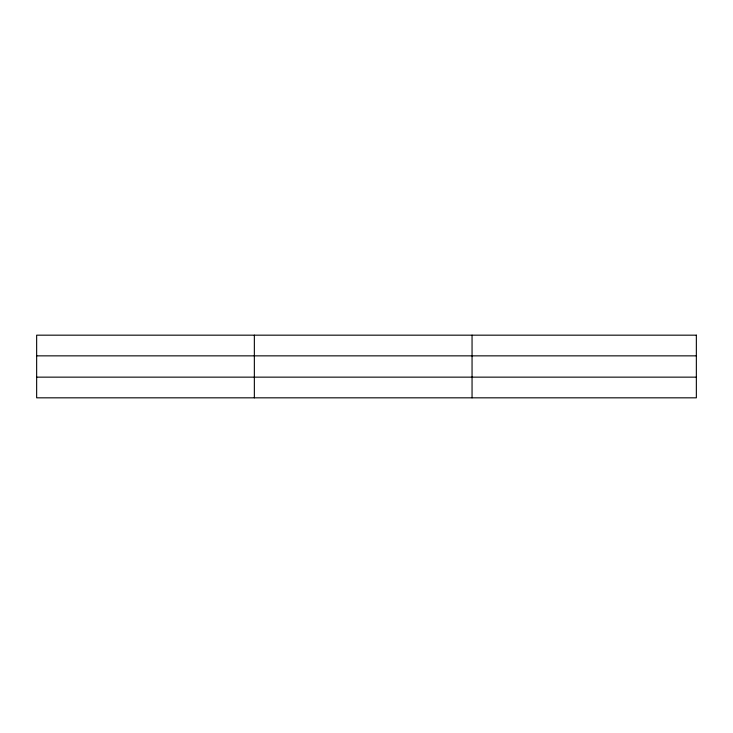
<?xml version="1.0" encoding="UTF-8"?>
<svg xmlns="http://www.w3.org/2000/svg" width="733" height="733" viewBox="0 0 733 733"><rect width="100%" height="100%" fill="white"/><g stroke="black" fill="none" stroke-linecap="round" stroke-linejoin="round"><path stroke-width="1.1" d="M254.351 397.827L254.351 335.173M472.052 397.827L472.052 335.173M36.65 355.853L696.35 355.853M36.65 377.147L696.35 377.147M696.35 335.173L36.65 335.173L36.65 397.827L696.35 397.827L696.35 335.173"/></g></svg>
